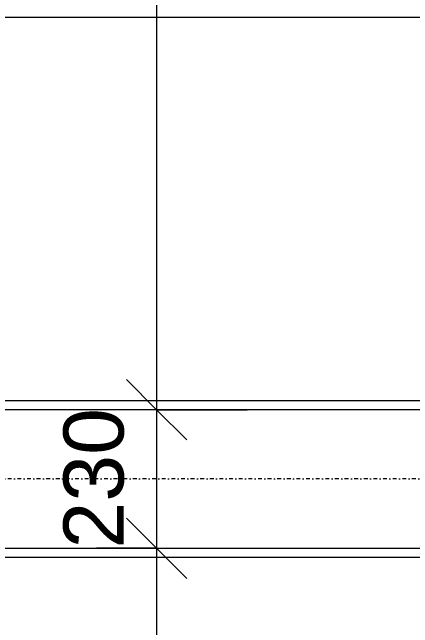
# Model space of a CAD drawing. Header units: millimetres. Extents: x -21051 to 202668, y -15646 to 13691.
# Drawn here: x -11643 to -10979, y -9038 to -8017 of the extents above; entities that cross this region are included whole.
import ezdxf

# ---------------------------------------------------------------- set-up
doc = ezdxf.new("R2010")
doc.units = ezdxf.units.MM
doc.linetypes.add('Dash dot', pattern=[15.875, 6.35, -4.7625, 0, -4.7625])
for name, color, linetype, lineweight in [('A-ANNO-DIMS', 211, 'Continuous', 9), ('A-ANNO-DIMS-100', 211, 'Continuous', 9), ('A-WALL', 113, 'Continuous', 5), ('I-WALL', 2, 'Continuous', 5), ('S-GRID', 1, 'Continuous', 9)]:
    doc.layers.add(name, color=color, linetype=linetype, lineweight=lineweight)
doc.layers.get('0').off()
doc.styles.add('Arial_3', font='arial.ttf', dxfattribs={"height": 100})
doc.dimstyles.new('Arial_1_0', dxfattribs={"dimscale": 304.8, "dimtxt": 102.02594, "dimasz": 0.328084, "dimexe": 0.328084, "dimexo": 0.0625, "dimgap": 0.082021, "dimtad": 1, "dimdec": 0, "dimzin": 0, "dimdsep": 46, "dimtxsty": 'Arial_3', "dimblk1": 'OBLIQUE', "dimblk2": 'OBLIQUE', "dimsah": 1, "dimcen": 0.09, "dimdle": 0.328084, "dimazin": 0, "dimtfac": 1, "dimtdec": 4, "dimtix": 1, "dimtmove": 0, "dimatfit": 3, "dimfxl": 0.492126, "dimfxlon": 1, "dimtvp": 1, "dimtolj": 1, "dimtzin": 0, "dimarcsym": 2})

# ---------------------------------------------------------------- blocks, each defined once
blk = doc.blocks.new('DIMBLOCK48-00_Ground floor')
at = {"layer": 'A-ANNO-DIMS-100', "transparency": 16777216}
for p, q in [((-12356, -8025.1), (-12356, -7875.1)), ((-6586, -8025.1), (-6586, -7875.1)), ((-12356, -8025.1), (-12306, -7975.1)), ((-6586, -8025.1), (-6536, -7975.1)), ((-12356, -8025.1), (-12406, -8075.1)), ((-12356, -8025.1), (-6586, -8025.1)), ((-12356, -8025.1), (-12356, -8125.1)), ((-6586, -8025.1), (-6636, -8075.1)), ((-6586, -8025.1), (-6586, -8125.1))]:
    blk.add_line(p, q, dxfattribs=at)
at = {"layer": 'A-ANNO-DIMS-100', "color": 0, "transparency": 16777216, "insert": (-9624.8, -7870.2), "char_height": 100, "width": 369.177, "attachment_point": 1, "line_spacing_factor": 0.941778, "style": 'Arial_3'}
blk.add_mtext('5770', dxfattribs=at)
blk = doc.blocks.new('_Oblique')
at = {"color": 0, "linetype": 'ByBlock', "lineweight": -2}
blk.add_line((-0.5, -0.5), (0.5, 0.5), dxfattribs=at)
blk = doc.blocks.new('DIMBLOCK148-00_Ground floor')
at = {"layer": 'A-ANNO-DIMS-100', "transparency": 16777216}
for p, q in [((-11403.8, -5556.5), (-11453.8, -5506.5)), ((-11403.8, -5556.5), (-11503.8, -5556.5)), ((-11403.8, -5556.5), (-11403.8, -8676.5)), ((-11403.8, -5556.5), (-11353.8, -5606.5)), ((-11403.8, -5556.5), (-11253.8, -5556.5)), ((-11403.8, -8676.5), (-11453.8, -8626.5)), ((-11403.8, -8676.5), (-11503.8, -8676.5)), ((-11403.8, -8676.5), (-11353.8, -8726.5)), ((-11403.8, -8676.5), (-11253.8, -8676.5))]:
    blk.add_line(p, q, dxfattribs=at)
at = {"layer": 'A-ANNO-DIMS-100', "color": 0, "transparency": 16777216, "insert": (-11558.6, -7270.4), "char_height": 100, "width": 369.177, "attachment_point": 1, "rotation": 90, "line_spacing_factor": 0.941778, "style": 'Arial_3'}
blk.add_mtext('3120', dxfattribs=at)
blk = doc.blocks.new('DIMBLOCK149-00_Ground floor')
at = {"layer": 'A-ANNO-DIMS-100', "transparency": 16777216}
for p, q in [((-11403.8, -8676.5), (-11453.8, -8626.5)), ((-11403.8, -8676.5), (-11503.8, -8676.5)), ((-11403.8, -8676.5), (-11403.8, -8906.5)), ((-11403.8, -8676.5), (-11353.8, -8726.5)), ((-11403.8, -8676.5), (-11253.8, -8676.5)), ((-11403.8, -8906.5), (-11453.8, -8856.5)), ((-11403.8, -8906.5), (-11503.8, -8906.5)), ((-11403.8, -8906.5), (-11353.8, -8956.5)), ((-11403.8, -8906.5), (-11253.8, -8906.5))]:
    blk.add_line(p, q, dxfattribs=at)
at = {"layer": 'A-ANNO-DIMS-100', "color": 0, "transparency": 16777216, "insert": (-11558.6, -8906.9), "char_height": 100, "width": 276.883, "attachment_point": 1, "rotation": 90, "line_spacing_factor": 0.941778, "style": 'Arial_3'}
blk.add_mtext('230', dxfattribs=at)
blk = doc.blocks.new('DIMBLOCK150-00_Ground floor')
at = {"layer": 'A-ANNO-DIMS-100', "transparency": 16777216}
for p, q in [((-11403.8, -8906.5), (-11453.8, -8856.5)), ((-11403.8, -8906.5), (-11503.8, -8906.5)), ((-11403.8, -8906.5), (-11403.8, -12676.5)), ((-11403.8, -8906.5), (-11353.8, -8956.5)), ((-11403.8, -8906.5), (-11253.8, -8906.5)), ((-11403.8, -12676.5), (-11453.8, -12626.5)), ((-11403.8, -12676.5), (-11503.8, -12676.5)), ((-11403.8, -12676.5), (-11353.8, -12726.5)), ((-11403.8, -12676.5), (-11253.8, -12676.5))]:
    blk.add_line(p, q, dxfattribs=at)
at = {"layer": 'A-ANNO-DIMS-100', "color": 0, "transparency": 16777216, "insert": (-11558.6, -10945.4), "char_height": 100, "width": 369.177, "attachment_point": 1, "rotation": 90, "line_spacing_factor": 0.941778, "style": 'Arial_3'}
blk.add_mtext('3770', dxfattribs=at)

msp = doc.modelspace()

# ---------------------------------------------------------------- linework, layer by layer
at = {"layer": 'A-WALL', "lineweight": 18}
for p, q in [((-6586, -8676.5), (-12356, -8676.5)), ((-12356, -8906.5), (-6586, -8906.5))]:
    msp.add_line(p, q, dxfattribs=at)
at = {"layer": 'I-WALL', "lineweight": 18}
for p, q in [((-12341, -8661.5), (-6601, -8661.5)), ((-12341, -8921.5), (-6601, -8921.5))]:
    msp.add_line(p, q, dxfattribs=at)
at = {"layer": 'S-GRID', "linetype": 'Dash dot', "lineweight": 18}
msp.add_line((8563.8, -8791.5), (-16244.3, -8791.5), dxfattribs=at)

# ---------------------------------------------------------------- dimensions: what is measured, and where the dimension line sits
at = {"layer": 'A-ANNO-DIMS'}
for base, p1, p2, override, picture, middle in [((-11403.8, -8676.5), (-11253.8, -5556.5), (-11253.8, -8676.5), {"dimpost": '<>', "dimfxl": 3120}, 'DIMBLOCK148-00_Ground floor', (-11479.9, -7116.5)), ((-11403.8, -8906.5), (-11253.8, -8676.5), (-11253.8, -8906.5), {"dimpost": '<>', "dimfxl": 230}, 'DIMBLOCK149-00_Ground floor', (-11479.9, -8791.5)), ((-11403.8, -12676.5), (-11253.8, -8906.5), (-11253.8, -12676.5), {"dimpost": '<>', "dimfxl": 3770}, 'DIMBLOCK150-00_Ground floor', (-11479.9, -10791.5))]:
    dim = msp.add_linear_dim(base=base, p1=p1, p2=p2, angle=90, dimstyle='Arial_1_0', override=override, dxfattribs=at)
    dim.commit()
    dim.dimension.update_dxf_attribs({"geometry": picture, "text_midpoint": middle})
dim = msp.add_linear_dim(base=(-6586, -8025.1), p1=(-12356, -7875.1), p2=(-6586, -7875.1), dimstyle='Arial_1_0', override={"dimpost": '<>', "dimfxl": 5770}, dxfattribs=at)
dim.commit()
dim.dimension.update_dxf_attribs({"geometry": 'DIMBLOCK48-00_Ground floor', "text_midpoint": (-9471, -7949)})

doc.saveas('drawing.dxf')
